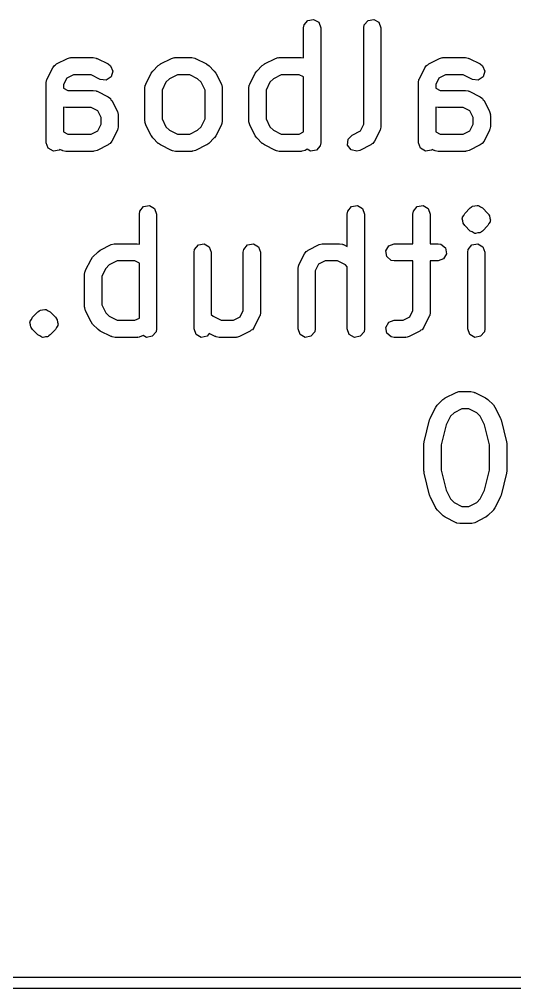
# Model space of a CAD drawing. Extents: x 0.83 to 7.45, y -4.93 to -0.82.
# Drawn here: x 2.918 to 3.0877, y -3.3504 to -3.0183 of the extents above; entities that cross this region are included whole.
import ezdxf

# ---------------------------------------------------------------- set-up
doc = ezdxf.new("R2010")
doc.units = 0
doc.header["$MEASUREMENT"] = 0
doc.layers.add('BLACK', color=7, linetype='CONTINUOUS')

msp = doc.modelspace()

# ---------------------------------------------------------------- linework, layer by layer
at = {"layer": 'BLACK', "linetype": 'CONTINUOUS'}
for p, q in [((3.01554, -3.02016), (3.01684, -3.01861)), ((3.01684, -3.01861), (3.01883, -3.01826)), ((3.01883, -3.01826), (3.02058, -3.01927)), ((3.03616, -3.02016), (3.03746, -3.01861)), ((3.03746, -3.01861), (3.03945, -3.01826)), ((3.03945, -3.01826), (3.0412, -3.01927)), ((3.01536, -3.02117), (3.01554, -3.02016)), ((3.01536, -3.03148), (3.01536, -3.02117)), ((3.02058, -3.01927), (3.02127, -3.02117)), ((3.02127, -3.02117), (3.02127, -3.06054)), ((3.03599, -3.02117), (3.03616, -3.02016)), ((3.03599, -3.05421), (3.03599, -3.02117)), ((3.0412, -3.01927), (3.04189, -3.02117)), ((3.04189, -3.02117), (3.04189, -3.05491)), ((2.93076, -3.03352), (2.93451, -3.03165)), ((2.93451, -3.03165), (2.93549, -3.03136)), ((2.93549, -3.03136), (2.93566, -3.0314)), ((2.93566, -3.0314), (2.93583, -3.03134)), ((2.93583, -3.03134), (2.94333, -3.03134)), ((2.94333, -3.03134), (2.94434, -3.03151)), ((2.94434, -3.03151), (2.94447, -3.03163)), ((2.94447, -3.03163), (2.94465, -3.03165)), ((2.94465, -3.03165), (2.9484, -3.03352)), ((2.96638, -3.03352), (2.97013, -3.03165)), ((2.97013, -3.03165), (2.97111, -3.03136)), ((2.97111, -3.03136), (2.97128, -3.0314)), ((2.97128, -3.0314), (2.97145, -3.03134)), ((2.97145, -3.03134), (2.97707, -3.03134)), ((2.97707, -3.03134), (2.97808, -3.03151)), ((2.97808, -3.03151), (2.97822, -3.03163)), ((2.97822, -3.03163), (2.97839, -3.03165)), ((2.97839, -3.03165), (2.98214, -3.03352)), ((3.002, -3.03352), (3.00575, -3.03165)), ((3.00575, -3.03165), (3.00673, -3.03136)), ((3.00673, -3.03136), (3.0069, -3.0314)), ((3.0069, -3.0314), (3.00707, -3.03134)), ((3.00707, -3.03134), (3.01457, -3.03134)), ((3.01457, -3.03134), (3.01536, -3.03148)), ((3.05824, -3.03352), (3.06199, -3.03165)), ((3.06199, -3.03165), (3.06297, -3.03136)), ((3.06297, -3.03136), (3.06314, -3.0314)), ((3.06314, -3.0314), (3.06331, -3.03134)), ((3.06331, -3.03134), (3.07081, -3.03134)), ((3.07081, -3.03134), (3.07182, -3.03151)), ((3.07182, -3.03151), (3.07195, -3.03163)), ((3.07195, -3.03163), (3.07213, -3.03165)), ((3.07213, -3.03165), (3.07588, -3.03352)), ((2.92756, -3.03859), (2.92944, -3.03484)), ((2.92944, -3.03484), (2.93005, -3.03402)), ((2.93005, -3.03402), (2.93045, -3.03384)), ((2.93045, -3.03384), (2.93076, -3.03352)), ((2.9484, -3.03352), (2.94922, -3.03413)), ((2.94922, -3.03413), (2.95002, -3.03599)), ((2.96374, -3.03595), (2.96561, -3.03408)), ((2.96561, -3.03408), (2.96633, -3.03357)), ((2.96633, -3.03357), (2.96638, -3.03352)), ((2.98214, -3.03352), (2.98285, -3.03405)), ((2.98285, -3.03405), (2.98291, -3.03408)), ((2.98291, -3.03408), (2.98478, -3.03595)), ((2.99936, -3.03595), (3.00123, -3.03408)), ((3.00123, -3.03408), (3.00195, -3.03357)), ((3.00195, -3.03357), (3.002, -3.03352)), ((3.05505, -3.03859), (3.05692, -3.03484)), ((3.05692, -3.03484), (3.05753, -3.03402)), ((3.05753, -3.03402), (3.05794, -3.03384)), ((3.05794, -3.03384), (3.05824, -3.03352)), ((3.07588, -3.03352), (3.0767, -3.03413)), ((3.0767, -3.03413), (3.07751, -3.03599)), ((2.92725, -3.03991), (2.92743, -3.0389)), ((2.92743, -3.0389), (2.92754, -3.03877)), ((2.92754, -3.03877), (2.92756, -3.03859)), ((2.93428, -3.03837), (2.93316, -3.04061)), ((2.93652, -3.03724), (2.93428, -3.03837)), ((2.94263, -3.03724), (2.93652, -3.03724)), ((2.94575, -3.03881), (2.94263, -3.03724)), ((2.94776, -3.03904), (2.94575, -3.03881)), ((2.94945, -3.03792), (2.94776, -3.03904)), ((2.95002, -3.03599), (2.94945, -3.03792)), ((2.96131, -3.04047), (2.96318, -3.03672)), ((2.96318, -3.03672), (2.96371, -3.03601)), ((2.96371, -3.03601), (2.96374, -3.03595)), ((2.96945, -3.03859), (2.96825, -3.03979)), ((2.97214, -3.03724), (2.96945, -3.03859)), ((2.97637, -3.03724), (2.97214, -3.03724)), ((2.97907, -3.03859), (2.97637, -3.03724)), ((2.98027, -3.03979), (2.97907, -3.03859)), ((2.98478, -3.03595), (2.98529, -3.03667)), ((2.98529, -3.03667), (2.98534, -3.03672)), ((2.98534, -3.03672), (2.98721, -3.04047)), ((2.99693, -3.04047), (2.9988, -3.03672)), ((2.9988, -3.03672), (2.99933, -3.03601)), ((2.99933, -3.03601), (2.99936, -3.03595)), ((3.00507, -3.03859), (3.00387, -3.03979)), ((3.00776, -3.03724), (3.00507, -3.03859)), ((3.01387, -3.03724), (3.00776, -3.03724)), ((3.01536, -3.03799), (3.01387, -3.03724)), ((3.01536, -3.05684), (3.01536, -3.03799)), ((3.05473, -3.03991), (3.05491, -3.0389)), ((3.05491, -3.0389), (3.05503, -3.03877)), ((3.05503, -3.03877), (3.05505, -3.03859)), ((3.06176, -3.03837), (3.06064, -3.04061)), ((3.06401, -3.03724), (3.06176, -3.03837)), ((3.07011, -3.03724), (3.06401, -3.03724)), ((3.07324, -3.03881), (3.07011, -3.03724)), ((3.07525, -3.03904), (3.07324, -3.03881)), ((3.07693, -3.03792), (3.07525, -3.03904)), ((3.07751, -3.03599), (3.07693, -3.03792)), ((2.92725, -3.06054), (2.92725, -3.03991)), ((2.93316, -3.04061), (2.93316, -3.04184)), ((2.93316, -3.04184), (2.93465, -3.04259)), ((2.961, -3.04179), (2.96117, -3.04078)), ((2.961, -3.05304), (2.961, -3.04179)), ((2.96117, -3.04078), (2.96129, -3.04064)), ((2.96129, -3.04064), (2.96131, -3.04047)), ((2.96825, -3.03979), (2.9669, -3.04249)), ((2.98162, -3.04249), (2.98027, -3.03979)), ((2.98721, -3.04047), (2.9875, -3.04145)), ((2.9875, -3.04145), (2.98746, -3.04162)), ((2.98746, -3.04162), (2.98752, -3.04179)), ((2.98752, -3.04179), (2.98752, -3.05304)), ((2.99662, -3.04179), (2.99679, -3.04078)), ((2.99662, -3.05304), (2.99662, -3.04179)), ((2.99679, -3.04078), (2.99691, -3.04064)), ((2.99691, -3.04064), (2.99693, -3.04047)), ((3.00387, -3.03979), (3.00252, -3.04249)), ((3.05473, -3.06054), (3.05473, -3.03991)), ((3.06064, -3.04061), (3.06064, -3.04184)), ((3.06064, -3.04184), (3.06213, -3.04259)), ((2.93465, -3.04259), (2.94333, -3.04259)), ((2.94333, -3.04259), (2.94434, -3.04276)), ((2.94434, -3.04276), (2.94447, -3.04288)), ((2.94447, -3.04288), (2.94465, -3.0429)), ((2.94465, -3.0429), (2.9484, -3.04477)), ((2.9484, -3.04477), (2.94922, -3.04538)), ((2.94922, -3.04538), (2.9494, -3.04579)), ((2.9669, -3.04249), (2.9669, -3.05234)), ((2.98162, -3.05234), (2.98162, -3.04249)), ((3.00252, -3.04249), (3.00252, -3.05234)), ((3.06213, -3.04259), (3.07081, -3.04259)), ((3.07081, -3.04259), (3.07182, -3.04276)), ((3.07182, -3.04276), (3.07195, -3.04288)), ((3.07195, -3.04288), (3.07213, -3.0429)), ((3.07213, -3.0429), (3.07588, -3.04477)), ((3.07588, -3.04477), (3.0767, -3.04538)), ((3.0767, -3.04538), (3.07688, -3.04579)), ((2.93395, -3.04849), (2.93316, -3.04835)), ((2.93316, -3.04835), (2.93316, -3.05684)), ((2.94263, -3.04849), (2.93395, -3.04849)), ((2.94487, -3.04961), (2.94263, -3.04849)), ((2.9494, -3.04579), (2.94972, -3.04609)), ((2.94972, -3.04609), (2.95159, -3.04984)), ((3.06144, -3.04849), (3.06064, -3.04835)), ((3.06064, -3.04835), (3.06064, -3.05684)), ((3.07011, -3.04849), (3.06144, -3.04849)), ((3.07236, -3.04961), (3.07011, -3.04849)), ((3.07688, -3.04579), (3.0772, -3.04609)), ((3.0772, -3.04609), (3.07908, -3.04984)), ((2.946, -3.05186), (2.94487, -3.04961)), ((2.946, -3.05421), (2.946, -3.05186)), ((2.95159, -3.04984), (2.95188, -3.05082)), ((2.95188, -3.05082), (2.95184, -3.051)), ((2.95184, -3.051), (2.9519, -3.05116)), ((2.9519, -3.05116), (2.9519, -3.05491)), ((3.07348, -3.05186), (3.07236, -3.04961)), ((3.07348, -3.05421), (3.07348, -3.05186)), ((3.07908, -3.04984), (3.07937, -3.05082)), ((3.07937, -3.05082), (3.07933, -3.051)), ((3.07933, -3.051), (3.07939, -3.05116)), ((3.07939, -3.05116), (3.07939, -3.05491)), ((2.94487, -3.05646), (2.946, -3.05421)), ((2.9519, -3.05491), (2.95172, -3.05592)), ((2.96106, -3.0532), (2.961, -3.05304)), ((2.96101, -3.05337), (2.96106, -3.0532)), ((2.96131, -3.05436), (2.96101, -3.05337)), ((2.96318, -3.05811), (2.96131, -3.05436)), ((2.9669, -3.05234), (2.96825, -3.05504)), ((2.96825, -3.05504), (2.96945, -3.05623)), ((2.97907, -3.05623), (2.98027, -3.05504)), ((2.98027, -3.05504), (2.98162, -3.05234)), ((2.98721, -3.05436), (2.98534, -3.05811)), ((2.98723, -3.05418), (2.98721, -3.05436)), ((2.98735, -3.05405), (2.98723, -3.05418)), ((2.98752, -3.05304), (2.98735, -3.05405)), ((2.99668, -3.0532), (2.99662, -3.05304)), ((2.99664, -3.05337), (2.99668, -3.0532)), ((2.99693, -3.05436), (2.99664, -3.05337)), ((2.9988, -3.05811), (2.99693, -3.05436)), ((3.00252, -3.05234), (3.00387, -3.05504)), ((3.00387, -3.05504), (3.00507, -3.05623)), ((3.03486, -3.05646), (3.03599, -3.05421)), ((3.04189, -3.05491), (3.04171, -3.05592)), ((3.07236, -3.05646), (3.07348, -3.05421)), ((3.07939, -3.05491), (3.07921, -3.05592)), ((2.93316, -3.05684), (2.93465, -3.05758)), ((2.93465, -3.05758), (2.94263, -3.05758)), ((2.94263, -3.05758), (2.94487, -3.05646)), ((2.95159, -3.05623), (2.94972, -3.05998)), ((2.95161, -3.05606), (2.95159, -3.05623)), ((2.95172, -3.05592), (2.95161, -3.05606)), ((2.96323, -3.05815), (2.96318, -3.05811)), ((2.96373, -3.05887), (2.96323, -3.05815)), ((2.96561, -3.06075), (2.96373, -3.05887)), ((2.96945, -3.05623), (2.97214, -3.05758)), ((2.97214, -3.05758), (2.97637, -3.05758)), ((2.97637, -3.05758), (2.97907, -3.05623)), ((2.98478, -3.05887), (2.98291, -3.06075)), ((2.98481, -3.05882), (2.98478, -3.05887)), ((2.98534, -3.05811), (2.98481, -3.05882)), ((2.99885, -3.05815), (2.9988, -3.05811)), ((2.99936, -3.05887), (2.99885, -3.05815)), ((3.00123, -3.06075), (2.99936, -3.05887)), ((3.00507, -3.05623), (3.00776, -3.05758)), ((3.00776, -3.05758), (3.01387, -3.05758)), ((3.01387, -3.05758), (3.01536, -3.05684)), ((3.03061, -3.05936), (3.03199, -3.0579)), ((3.03199, -3.0579), (3.03486, -3.05646)), ((3.04158, -3.05623), (3.03971, -3.05998)), ((3.0416, -3.05606), (3.04158, -3.05623)), ((3.04171, -3.05592), (3.0416, -3.05606)), ((3.06064, -3.05684), (3.06213, -3.05758)), ((3.06213, -3.05758), (3.07011, -3.05758)), ((3.07011, -3.05758), (3.07236, -3.05646)), ((3.07908, -3.05623), (3.0772, -3.05998)), ((3.0791, -3.05606), (3.07908, -3.05623)), ((3.07921, -3.05592), (3.0791, -3.05606)), ((2.92794, -3.06243), (2.92725, -3.06054)), ((2.9484, -3.0613), (2.94465, -3.06318)), ((2.9487, -3.06098), (2.9484, -3.0613)), ((2.94911, -3.06081), (2.9487, -3.06098)), ((2.94972, -3.05998), (2.94911, -3.06081)), ((2.96567, -3.06078), (2.96561, -3.06075)), ((2.96638, -3.0613), (2.96567, -3.06078)), ((2.97013, -3.06318), (2.96638, -3.0613)), ((2.98214, -3.0613), (2.97839, -3.06318)), ((2.98219, -3.06126), (2.98214, -3.0613)), ((2.98291, -3.06075), (2.98219, -3.06126)), ((3.00129, -3.06078), (3.00123, -3.06075)), ((3.002, -3.0613), (3.00129, -3.06078)), ((3.00575, -3.06318), (3.002, -3.0613)), ((3.02109, -3.06155), (3.01979, -3.06309)), ((3.02127, -3.06054), (3.02109, -3.06155)), ((3.03048, -3.06138), (3.03061, -3.05936)), ((3.03169, -3.063), (3.03048, -3.06138)), ((3.03838, -3.0613), (3.03464, -3.06318)), ((3.03869, -3.06098), (3.03838, -3.0613)), ((3.03909, -3.06081), (3.03869, -3.06098)), ((3.03971, -3.05998), (3.03909, -3.06081)), ((3.05542, -3.06243), (3.05473, -3.06054)), ((3.07588, -3.0613), (3.07213, -3.06318)), ((3.07618, -3.06098), (3.07588, -3.0613)), ((3.07659, -3.06081), (3.07618, -3.06098)), ((3.0772, -3.05998), (3.07659, -3.06081)), ((2.92969, -3.06344), (2.92794, -3.06243)), ((2.93168, -3.06309), (2.92969, -3.06344)), ((2.93191, -3.06282), (2.93168, -3.06309)), ((2.93263, -3.06318), (2.93191, -3.06282)), ((2.93281, -3.0632), (2.93263, -3.06318)), ((2.93294, -3.06331), (2.93281, -3.0632)), ((2.93395, -3.06349), (2.93294, -3.06331)), ((2.94333, -3.06349), (2.93395, -3.06349)), ((2.94349, -3.06343), (2.94333, -3.06349)), ((2.94366, -3.06347), (2.94349, -3.06343)), ((2.94465, -3.06318), (2.94366, -3.06347)), ((2.9703, -3.0632), (2.97013, -3.06318)), ((2.97044, -3.06331), (2.9703, -3.0632)), ((2.97145, -3.06349), (2.97044, -3.06331)), ((2.97707, -3.06349), (2.97145, -3.06349)), ((2.97724, -3.06343), (2.97707, -3.06349)), ((2.97741, -3.06347), (2.97724, -3.06343)), ((2.97839, -3.06318), (2.97741, -3.06347)), ((3.00592, -3.0632), (3.00575, -3.06318)), ((3.00606, -3.06331), (3.00592, -3.0632)), ((3.00707, -3.06349), (3.00606, -3.06331)), ((3.01457, -3.06349), (3.00707, -3.06349)), ((3.01473, -3.06343), (3.01457, -3.06349)), ((3.0149, -3.06347), (3.01473, -3.06343)), ((3.01589, -3.06318), (3.0149, -3.06347)), ((3.01667, -3.06279), (3.01589, -3.06318)), ((3.0178, -3.06344), (3.01667, -3.06279)), ((3.01979, -3.06309), (3.0178, -3.06344)), ((3.03365, -3.06347), (3.03169, -3.063)), ((3.03464, -3.06318), (3.03365, -3.06347)), ((3.05717, -3.06344), (3.05542, -3.06243)), ((3.05916, -3.06309), (3.05717, -3.06344)), ((3.05939, -3.06282), (3.05916, -3.06309)), ((3.06012, -3.06318), (3.05939, -3.06282)), ((3.06029, -3.0632), (3.06012, -3.06318)), ((3.06043, -3.06331), (3.06029, -3.0632)), ((3.06144, -3.06349), (3.06043, -3.06331)), ((3.07081, -3.06349), (3.06144, -3.06349)), ((3.07098, -3.06343), (3.07081, -3.06349)), ((3.07115, -3.06347), (3.07098, -3.06343)), ((3.07213, -3.06318), (3.07115, -3.06347)), ((2.9606, -3.08239), (2.96259, -3.08204)), ((2.96259, -3.08204), (2.96434, -3.08305)), ((3.03184, -3.08239), (3.03383, -3.08204)), ((3.03383, -3.08204), (3.03558, -3.08305)), ((3.05434, -3.08239), (3.05632, -3.08204)), ((3.05632, -3.08204), (3.05807, -3.08305)), ((3.07408, -3.0822), (3.07482, -3.082)), ((3.07482, -3.082), (3.07494, -3.08206)), ((3.07494, -3.08206), (3.07507, -3.08204)), ((3.07507, -3.08204), (3.07519, -3.08211)), ((3.07519, -3.08211), (3.07532, -3.08209)), ((3.07532, -3.08209), (3.07595, -3.08253)), ((2.95912, -3.08495), (2.9593, -3.08394)), ((2.95912, -3.09526), (2.95912, -3.08495)), ((2.9593, -3.08394), (2.9606, -3.08239)), ((2.96434, -3.08305), (2.96503, -3.08495)), ((2.96503, -3.08495), (2.96503, -3.12432)), ((3.03036, -3.08495), (3.03054, -3.08394)), ((3.03036, -3.0961), (3.03036, -3.08495)), ((3.03054, -3.08394), (3.03184, -3.08239)), ((3.03558, -3.08305), (3.03627, -3.08495)), ((3.03627, -3.08495), (3.03627, -3.12432)), ((3.05286, -3.08495), (3.05304, -3.08394)), ((3.05286, -3.09512), (3.05286, -3.08495)), ((3.05304, -3.08394), (3.05434, -3.08239)), ((3.05807, -3.08305), (3.05876, -3.08495)), ((3.05876, -3.08495), (3.05876, -3.09512)), ((3.06983, -3.08606), (3.07027, -3.08543)), ((3.07027, -3.08543), (3.0706, -3.08473)), ((3.0706, -3.08473), (3.07247, -3.08286)), ((3.07247, -3.08286), (3.07279, -3.08263)), ((3.07279, -3.08263), (3.07287, -3.08253)), ((3.07287, -3.08253), (3.07299, -3.08249)), ((3.07299, -3.08249), (3.073, -3.08249)), ((3.073, -3.08249), (3.07308, -3.08239)), ((3.07308, -3.08239), (3.07316, -3.08237)), ((3.07316, -3.08237), (3.07331, -3.08227)), ((3.07331, -3.08227), (3.07408, -3.0822)), ((3.07595, -3.08253), (3.07665, -3.08286)), ((3.07665, -3.08286), (3.07852, -3.08473)), ((3.07852, -3.08473), (3.07875, -3.08505)), ((3.07875, -3.08505), (3.07885, -3.08513)), ((3.07885, -3.08513), (3.07889, -3.08525)), ((3.07889, -3.08525), (3.07911, -3.08557)), ((3.06974, -3.08656), (3.06986, -3.08632)), ((3.06994, -3.0873), (3.06974, -3.08656)), ((3.06986, -3.08632), (3.06983, -3.08606)), ((3.07001, -3.08807), (3.06994, -3.0873)), ((3.07023, -3.08839), (3.07001, -3.08807)), ((3.07027, -3.08851), (3.07023, -3.08839)), ((3.07037, -3.08859), (3.07027, -3.08851)), ((3.0706, -3.08891), (3.07037, -3.08859)), ((3.07885, -3.08821), (3.07852, -3.08891)), ((3.07929, -3.08758), (3.07885, -3.08821)), ((3.07911, -3.08557), (3.07918, -3.08634)), ((3.07918, -3.08634), (3.07938, -3.08708)), ((3.07938, -3.08708), (3.07926, -3.08732)), ((3.07926, -3.08732), (3.07929, -3.08758)), ((3.07247, -3.09078), (3.0706, -3.08891)), ((3.07317, -3.09111), (3.07247, -3.09078)), ((3.0738, -3.09155), (3.07317, -3.09111)), ((3.07393, -3.09154), (3.0738, -3.09155)), ((3.07405, -3.0916), (3.07393, -3.09154)), ((3.07418, -3.09158), (3.07405, -3.0916)), ((3.0743, -3.09164), (3.07418, -3.09158)), ((3.07504, -3.09144), (3.0743, -3.09164)), ((3.07581, -3.09137), (3.07504, -3.09144)), ((3.07596, -3.09127), (3.07581, -3.09137)), ((3.07604, -3.09125), (3.07596, -3.09127)), ((3.07612, -3.09115), (3.07604, -3.09125)), ((3.07613, -3.09115), (3.07612, -3.09115)), ((3.07625, -3.09111), (3.07613, -3.09115)), ((3.07633, -3.09101), (3.07625, -3.09111)), ((3.07665, -3.09078), (3.07633, -3.09101)), ((3.07852, -3.08891), (3.07665, -3.09078)), ((2.94575, -3.0973), (2.9495, -3.09543)), ((2.9495, -3.09543), (2.95049, -3.09514)), ((2.95049, -3.09514), (2.95066, -3.09518)), ((2.95066, -3.09518), (2.95082, -3.09512)), ((2.95082, -3.09512), (2.95832, -3.09512)), ((2.95832, -3.09512), (2.95912, -3.09526)), ((2.97934, -3.09551), (2.98133, -3.09516)), ((2.98133, -3.09516), (2.98308, -3.09617)), ((2.99622, -3.09551), (2.99821, -3.09516)), ((2.99821, -3.09516), (2.99996, -3.09617)), ((3.017, -3.0973), (3.02075, -3.09543)), ((3.02075, -3.09543), (3.02173, -3.09514)), ((3.02173, -3.09514), (3.0219, -3.09518)), ((3.0219, -3.09518), (3.02207, -3.09512)), ((3.02207, -3.09512), (3.02769, -3.09512)), ((3.02769, -3.09512), (3.0287, -3.09529)), ((3.0287, -3.09529), (3.02884, -3.09541)), ((3.02884, -3.09541), (3.02901, -3.09543)), ((3.02901, -3.09543), (3.03036, -3.0961)), ((3.04454, -3.09581), (3.04644, -3.09512)), ((3.04644, -3.09512), (3.05286, -3.09512)), ((3.05876, -3.09512), (3.06144, -3.09512)), ((3.06144, -3.09512), (3.06245, -3.09529)), ((3.06245, -3.09529), (3.06399, -3.09659)), ((3.07308, -3.09551), (3.07507, -3.09516)), ((3.07507, -3.09516), (3.07682, -3.09617)), ((2.94311, -3.09973), (2.94499, -3.09786)), ((2.94499, -3.09786), (2.94571, -3.09735)), ((2.94571, -3.09735), (2.94575, -3.0973)), ((2.97787, -3.09807), (2.97805, -3.09706)), ((2.97787, -3.12432), (2.97787, -3.09807)), ((2.97805, -3.09706), (2.97934, -3.09551)), ((2.98308, -3.09617), (2.98377, -3.09807)), ((2.98377, -3.09807), (2.98377, -3.11934)), ((2.99474, -3.09807), (2.99492, -3.09706)), ((2.99474, -3.11799), (2.99474, -3.09807)), ((2.99492, -3.09706), (2.99622, -3.09551)), ((2.99996, -3.09617), (3.00065, -3.09807)), ((3.00065, -3.09807), (3.00065, -3.11869)), ((3.0138, -3.10237), (3.01568, -3.09862)), ((3.01568, -3.09862), (3.01629, -3.0978)), ((3.01629, -3.0978), (3.01669, -3.09762)), ((3.01669, -3.09762), (3.017, -3.0973)), ((3.04353, -3.09756), (3.04454, -3.09581)), ((3.04388, -3.09955), (3.04353, -3.09756)), ((3.06434, -3.09858), (3.06333, -3.10033)), ((3.06399, -3.09659), (3.06434, -3.09858)), ((3.07161, -3.09807), (3.07178, -3.09706)), ((3.07161, -3.12432), (3.07161, -3.09807)), ((3.07178, -3.09706), (3.07308, -3.09551)), ((3.07682, -3.09617), (3.07751, -3.09807)), ((3.07751, -3.09807), (3.07751, -3.12432)), ((2.94068, -3.10425), (2.94256, -3.1005)), ((2.94256, -3.1005), (2.94309, -3.09979)), ((2.94309, -3.09979), (2.94311, -3.09973)), ((2.95152, -3.10102), (2.94882, -3.10237)), ((2.95763, -3.10102), (2.95152, -3.10102)), ((2.95912, -3.10177), (2.95763, -3.10102)), ((2.95912, -3.12062), (2.95912, -3.10177)), ((3.02276, -3.10102), (3.02052, -3.10214)), ((3.02699, -3.10102), (3.02276, -3.10102)), ((3.02969, -3.10237), (3.02699, -3.10102)), ((3.04543, -3.10084), (3.04388, -3.09955)), ((3.04644, -3.10102), (3.04543, -3.10084)), ((3.05286, -3.10102), (3.04644, -3.10102)), ((3.05286, -3.11799), (3.05286, -3.10102)), ((3.06144, -3.10102), (3.05876, -3.10102)), ((3.05876, -3.10102), (3.05876, -3.11869)), ((3.06333, -3.10033), (3.06144, -3.10102)), ((2.94037, -3.10557), (2.94055, -3.10456)), ((2.94055, -3.10456), (2.94066, -3.10442)), ((2.94066, -3.10442), (2.94068, -3.10425)), ((2.94763, -3.10357), (2.94628, -3.10627)), ((2.94882, -3.10237), (2.94763, -3.10357)), ((3.01349, -3.10369), (3.01367, -3.10268)), ((3.01349, -3.12432), (3.01349, -3.10369)), ((3.01367, -3.10268), (3.01378, -3.10255)), ((3.01378, -3.10255), (3.0138, -3.10237)), ((3.02052, -3.10214), (3.01939, -3.10439)), ((3.01939, -3.10439), (3.01939, -3.12432)), ((3.03036, -3.10304), (3.02969, -3.10237)), ((3.03036, -3.12432), (3.03036, -3.10304)), ((2.94037, -3.11682), (2.94037, -3.10557)), ((2.94628, -3.10627), (2.94628, -3.11612)), ((2.92249, -3.12035), (2.92436, -3.11848)), ((2.92436, -3.11848), (2.92468, -3.11825)), ((2.92468, -3.11825), (2.92476, -3.11815)), ((2.92476, -3.11815), (2.92489, -3.11811)), ((2.92489, -3.11811), (2.92498, -3.11801)), ((2.92489, -3.11811), (2.92489, -3.11811)), ((2.92498, -3.11801), (2.92505, -3.118)), ((2.92505, -3.118), (2.9252, -3.11789)), ((2.9252, -3.11789), (2.92597, -3.11782)), ((2.92597, -3.11782), (2.92671, -3.11762)), ((2.92671, -3.11762), (2.92683, -3.11768)), ((2.92683, -3.11768), (2.92697, -3.11766)), ((2.92697, -3.11766), (2.92708, -3.11773)), ((2.92708, -3.11773), (2.92722, -3.11771)), ((2.92722, -3.11771), (2.92785, -3.11815)), ((2.92785, -3.11815), (2.92854, -3.11848)), ((2.92854, -3.11848), (2.93042, -3.12035)), ((2.94043, -3.11698), (2.94037, -3.11682)), ((2.94039, -3.11715), (2.94043, -3.11698)), ((2.94068, -3.11814), (2.94039, -3.11715)), ((2.94256, -3.12189), (2.94068, -3.11814)), ((2.94628, -3.11612), (2.94763, -3.11882)), ((2.99362, -3.12024), (2.99474, -3.11799)), ((3.00065, -3.11869), (3.00047, -3.1197)), ((3.05174, -3.12024), (3.05286, -3.11799)), ((3.05876, -3.11869), (3.05859, -3.1197)), ((2.92164, -3.12218), (2.92175, -3.12194)), ((2.92173, -3.12168), (2.92217, -3.12105)), ((2.92175, -3.12194), (2.92173, -3.12168)), ((2.92217, -3.12105), (2.92249, -3.12035)), ((2.93042, -3.12035), (2.93064, -3.12067)), ((2.93064, -3.12067), (2.93075, -3.12075)), ((2.93075, -3.12075), (2.93078, -3.12087)), ((2.93078, -3.12087), (2.931, -3.12119)), ((2.931, -3.12119), (2.93107, -3.12196)), ((2.93107, -3.12196), (2.93127, -3.1227)), ((2.94261, -3.12193), (2.94256, -3.12189)), ((2.94311, -3.12265), (2.94261, -3.12193)), ((2.94763, -3.11882), (2.94882, -3.12001)), ((2.94882, -3.12001), (2.95152, -3.12136)), ((2.95152, -3.12136), (2.95763, -3.12136)), ((2.95763, -3.12136), (2.95912, -3.12062)), ((2.98377, -3.11934), (2.98444, -3.12001)), ((2.98444, -3.12001), (2.98714, -3.12136)), ((2.98714, -3.12136), (2.99137, -3.12136)), ((2.99137, -3.12136), (2.99362, -3.12024)), ((3.00033, -3.12001), (2.99846, -3.12376)), ((3.00036, -3.11984), (3.00033, -3.12001)), ((3.00047, -3.1197), (3.00036, -3.11984)), ((3.04454, -3.12205), (3.04644, -3.12136)), ((3.04644, -3.12136), (3.04949, -3.12136)), ((3.04949, -3.12136), (3.05174, -3.12024)), ((3.05845, -3.12001), (3.05658, -3.12376)), ((3.05847, -3.11984), (3.05845, -3.12001)), ((3.05859, -3.1197), (3.05847, -3.11984)), ((2.92184, -3.12292), (2.92164, -3.12218)), ((2.9219, -3.12369), (2.92184, -3.12292)), ((2.92213, -3.12401), (2.9219, -3.12369)), ((2.92216, -3.12413), (2.92213, -3.12401)), ((2.92227, -3.12421), (2.92216, -3.12413)), ((2.92249, -3.12453), (2.92227, -3.12421)), ((2.92436, -3.1264), (2.92249, -3.12453)), ((2.93042, -3.12453), (2.92854, -3.1264)), ((2.93074, -3.12383), (2.93042, -3.12453)), ((2.93118, -3.12321), (2.93074, -3.12383)), ((2.93127, -3.1227), (2.93116, -3.12294)), ((2.93116, -3.12294), (2.93118, -3.12321)), ((2.94499, -3.12453), (2.94311, -3.12265)), ((2.94505, -3.12456), (2.94499, -3.12453)), ((2.94575, -3.12508), (2.94505, -3.12456)), ((2.9495, -3.12696), (2.94575, -3.12508)), ((2.96485, -3.12533), (2.96355, -3.12687)), ((2.96503, -3.12432), (2.96485, -3.12533)), ((2.97856, -3.12621), (2.97787, -3.12432)), ((2.99714, -3.12508), (2.99339, -3.12696)), ((2.99744, -3.12476), (2.99714, -3.12508)), ((2.99785, -3.12459), (2.99744, -3.12476)), ((2.99846, -3.12376), (2.99785, -3.12459)), ((3.01418, -3.12621), (3.01349, -3.12432)), ((3.01922, -3.12533), (3.01792, -3.12687)), ((3.01939, -3.12432), (3.01922, -3.12533)), ((3.03105, -3.12621), (3.03036, -3.12432)), ((3.03609, -3.12533), (3.03479, -3.12687)), ((3.03627, -3.12432), (3.03609, -3.12533)), ((3.04353, -3.1238), (3.04454, -3.12205)), ((3.04388, -3.12579), (3.04353, -3.1238)), ((3.05526, -3.12508), (3.05151, -3.12696)), ((3.05556, -3.12476), (3.05526, -3.12508)), ((3.05597, -3.12459), (3.05556, -3.12476)), ((3.05658, -3.12376), (3.05597, -3.12459)), ((3.0723, -3.12621), (3.07161, -3.12432)), ((3.07733, -3.12533), (3.07604, -3.12687)), ((3.07751, -3.12432), (3.07733, -3.12533)), ((2.92506, -3.12673), (2.92436, -3.1264)), ((2.92569, -3.12717), (2.92506, -3.12673)), ((2.92582, -3.12716), (2.92569, -3.12717)), ((2.92594, -3.12722), (2.92582, -3.12716)), ((2.92607, -3.1272), (2.92594, -3.12722)), ((2.9262, -3.12726), (2.92607, -3.1272)), ((2.92694, -3.12706), (2.9262, -3.12726)), ((2.9277, -3.12699), (2.92694, -3.12706)), ((2.92785, -3.12689), (2.9277, -3.12699)), ((2.92793, -3.12687), (2.92785, -3.12689)), ((2.92801, -3.12677), (2.92793, -3.12687)), ((2.92802, -3.12677), (2.92801, -3.12677)), ((2.92815, -3.12673), (2.92802, -3.12677)), ((2.92822, -3.12663), (2.92815, -3.12673)), ((2.92854, -3.1264), (2.92822, -3.12663)), ((2.94968, -3.12698), (2.9495, -3.12696)), ((2.94981, -3.12709), (2.94968, -3.12698)), ((2.95082, -3.12727), (2.94981, -3.12709)), ((2.95832, -3.12727), (2.95082, -3.12727)), ((2.95849, -3.12721), (2.95832, -3.12727)), ((2.95866, -3.12725), (2.95849, -3.12721)), ((2.95964, -3.12696), (2.95866, -3.12725)), ((2.96042, -3.12657), (2.95964, -3.12696)), ((2.96156, -3.12722), (2.96042, -3.12657)), ((2.96355, -3.12687), (2.96156, -3.12722)), ((2.98031, -3.12722), (2.97856, -3.12621)), ((2.9823, -3.12687), (2.98031, -3.12722)), ((2.98308, -3.12594), (2.9823, -3.12687)), ((2.98512, -3.12696), (2.98308, -3.12594)), ((2.9853, -3.12698), (2.98512, -3.12696)), ((2.98544, -3.12709), (2.9853, -3.12698)), ((2.98645, -3.12727), (2.98544, -3.12709)), ((2.99207, -3.12727), (2.98645, -3.12727)), ((2.99224, -3.12721), (2.99207, -3.12727)), ((2.99241, -3.12725), (2.99224, -3.12721)), ((2.99339, -3.12696), (2.99241, -3.12725)), ((3.01593, -3.12722), (3.01418, -3.12621)), ((3.01792, -3.12687), (3.01593, -3.12722)), ((3.0328, -3.12722), (3.03105, -3.12621)), ((3.03479, -3.12687), (3.0328, -3.12722)), ((3.04543, -3.12709), (3.04388, -3.12579)), ((3.04644, -3.12727), (3.04543, -3.12709)), ((3.05019, -3.12727), (3.04644, -3.12727)), ((3.05035, -3.12721), (3.05019, -3.12727)), ((3.05052, -3.12725), (3.05035, -3.12721)), ((3.05151, -3.12696), (3.05052, -3.12725)), ((3.07405, -3.12722), (3.0723, -3.12621)), ((3.07604, -3.12687), (3.07405, -3.12722)), ((3.06122, -3.15039), (3.0631, -3.14851)), ((3.0631, -3.14851), (3.06382, -3.14801)), ((3.06382, -3.14801), (3.06387, -3.14796)), ((3.06387, -3.14796), (3.06761, -3.14608)), ((3.06761, -3.14608), (3.0686, -3.14579)), ((3.0686, -3.14579), (3.06877, -3.14583)), ((3.06877, -3.14583), (3.06894, -3.14577)), ((3.06894, -3.14577), (3.07268, -3.14577)), ((3.07268, -3.14577), (3.07369, -3.14595)), ((3.07369, -3.14595), (3.07383, -3.14606)), ((3.07383, -3.14606), (3.07401, -3.14608)), ((3.07401, -3.14608), (3.07775, -3.14796)), ((3.07775, -3.14796), (3.07846, -3.14848)), ((3.07846, -3.14848), (3.07852, -3.14851)), ((3.07852, -3.14851), (3.0804, -3.15039)), ((3.0588, -3.1549), (3.06067, -3.15115)), ((3.06067, -3.15115), (3.0612, -3.15045)), ((3.0612, -3.15045), (3.06122, -3.15039)), ((3.06963, -3.15168), (3.06693, -3.15303)), ((3.07199, -3.15168), (3.06963, -3.15168)), ((3.07469, -3.15303), (3.07199, -3.15168)), ((3.0804, -3.15039), (3.0809, -3.15111)), ((3.0809, -3.15111), (3.08095, -3.15115)), ((3.08095, -3.15115), (3.08282, -3.1549)), ((3.05857, -3.15551), (3.05878, -3.15504)), ((3.05878, -3.15504), (3.0588, -3.1549)), ((3.06574, -3.15422), (3.06422, -3.15725)), ((3.06693, -3.15303), (3.06574, -3.15422)), ((3.07588, -3.15422), (3.07469, -3.15303)), ((3.0774, -3.15725), (3.07588, -3.15422)), ((3.08282, -3.1549), (3.08297, -3.15539)), ((3.0567, -3.16301), (3.05857, -3.15551)), ((3.06422, -3.15725), (3.06251, -3.16409)), ((3.07911, -3.16409), (3.0774, -3.15725)), ((3.08297, -3.15539), (3.08305, -3.15551)), ((3.08305, -3.15551), (3.08492, -3.16301)), ((3.05661, -3.16372), (3.05671, -3.16314)), ((3.05661, -3.1731), (3.05661, -3.16372)), ((3.05671, -3.16314), (3.0567, -3.16301)), ((3.06251, -3.16409), (3.06251, -3.17273)), ((3.07911, -3.17273), (3.07911, -3.16409)), ((3.08492, -3.16301), (3.08496, -3.16359)), ((3.08496, -3.16359), (3.08501, -3.16372)), ((3.08501, -3.16372), (3.08501, -3.1731)), ((3.05666, -3.17323), (3.05661, -3.1731)), ((3.0567, -3.17381), (3.05666, -3.17323)), ((3.05857, -3.18131), (3.0567, -3.17381)), ((3.06251, -3.17273), (3.06422, -3.17957)), ((3.0774, -3.17957), (3.07911, -3.17273)), ((3.08492, -3.17381), (3.08305, -3.18131)), ((3.08501, -3.1731), (3.08491, -3.17368)), ((3.08491, -3.17368), (3.08492, -3.17381)), ((3.05865, -3.18143), (3.05857, -3.18131)), ((3.0588, -3.18192), (3.05865, -3.18143)), ((3.06422, -3.17957), (3.06574, -3.1826)), ((3.07588, -3.1826), (3.0774, -3.17957)), ((3.08284, -3.18178), (3.08282, -3.18192)), ((3.08305, -3.18131), (3.08284, -3.18178)), ((3.06067, -3.18567), (3.0588, -3.18192)), ((3.06574, -3.1826), (3.06693, -3.18379)), ((3.06693, -3.18379), (3.06963, -3.18514)), ((3.07199, -3.18514), (3.07469, -3.18379)), ((3.07469, -3.18379), (3.07588, -3.1826)), ((3.08282, -3.18192), (3.08095, -3.18567)), ((3.06072, -3.18571), (3.06067, -3.18567)), ((3.06122, -3.18643), (3.06072, -3.18571)), ((3.0631, -3.18831), (3.06122, -3.18643)), ((3.06316, -3.18834), (3.0631, -3.18831)), ((3.06387, -3.18886), (3.06316, -3.18834)), ((3.06963, -3.18514), (3.07199, -3.18514)), ((3.07852, -3.18831), (3.0778, -3.18881)), ((3.0804, -3.18643), (3.07852, -3.18831)), ((3.08042, -3.18638), (3.0804, -3.18643)), ((3.08095, -3.18567), (3.08042, -3.18638)), ((3.06761, -3.19074), (3.06387, -3.18886)), ((3.06779, -3.19076), (3.06761, -3.19074)), ((3.06793, -3.19087), (3.06779, -3.19076)), ((3.06894, -3.19105), (3.06793, -3.19087)), ((3.07268, -3.19105), (3.06894, -3.19105)), ((3.07285, -3.19099), (3.07268, -3.19105)), ((3.07302, -3.19103), (3.07285, -3.19099)), ((3.07401, -3.19074), (3.07302, -3.19103)), ((3.07775, -3.18886), (3.07401, -3.19074)), ((3.0778, -3.18881), (3.07775, -3.18886)), ((1.81969, -3.34646), (3.98504, -3.34646)), ((3.98307, -3.35039), (1.82165, -3.35039))]:
    msp.add_line(p, q, dxfattribs=at)

doc.saveas('drawing.dxf')
